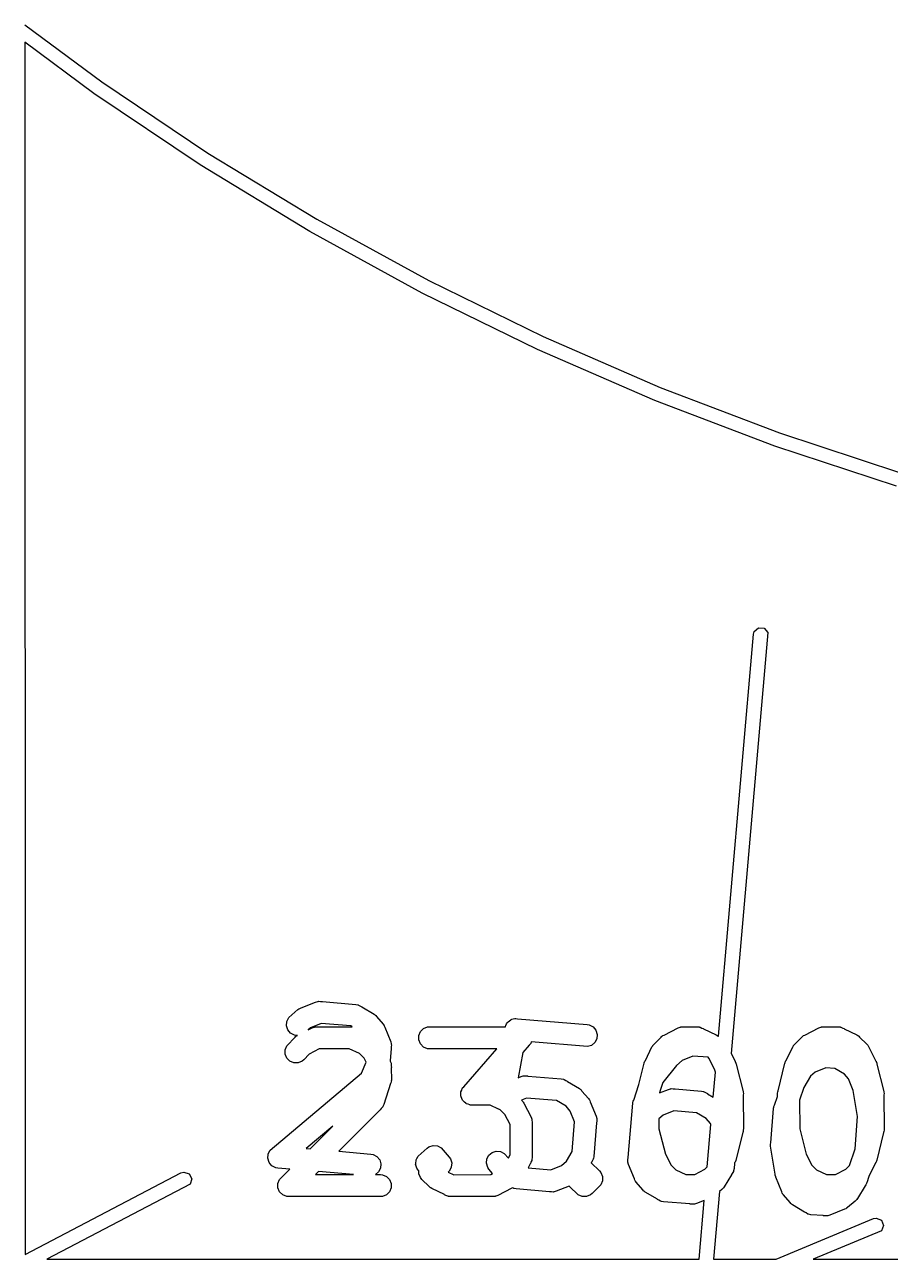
# Model space of a CAD drawing. Extents: x 87 to 387, y -217 to -84.
# Drawn here: x 225.37 to 231.23, y -182.05 to -173.7 of the extents above; entities that cross this region are included whole.
import ezdxf

# ---------------------------------------------------------------- set-up
doc = ezdxf.new("R2010")
doc.units = 0
doc.layers.add('BLACK', color=7, linetype='CONTINUOUS')

msp = doc.modelspace()

# ---------------------------------------------------------------- linework, layer by layer
at = {"layer": 'BLACK', "linetype": 'CONTINUOUS'}
for p, q in [((225.371226, -173.698385), (225.894081, -174.085584)), ((225.839246, -174.163268), (225.371266, -173.816706)), ((225.371266, -173.816706), (225.374029, -182.02207)), ((225.894081, -174.085584), (226.610229, -174.567053)), ((226.558986, -174.647152), (225.839246, -174.163268)), ((226.610229, -174.567053), (227.347549, -175.015427)), ((227.300005, -175.097775), (226.558986, -174.647152)), ((227.347549, -175.015427), (228.104512, -175.429777)), ((228.060766, -175.514205), (227.300005, -175.097775)), ((228.104512, -175.429777), (228.87955, -175.809246)), ((228.839691, -175.895577), (228.060766, -175.514205)), ((228.87955, -175.809246), (229.671056, -176.153045)), ((229.635168, -176.241101), (228.839691, -175.895577)), ((229.671056, -176.153045), (230.47739, -176.460463)), ((230.445547, -176.550061), (229.635168, -176.241101)), ((230.47739, -176.460463), (231.29688, -176.730863)), ((231.269148, -176.821817), (230.445547, -176.550061)), ((230.306895, -177.804752), (230.336211, -177.780153)), ((230.336211, -177.780153), (230.374333, -177.783489)), ((230.374333, -177.783489), (230.398932, -177.812804)), ((230.065532, -180.543174), (230.301436, -177.823481)), ((230.398932, -177.812804), (230.151849, -180.661374)), ((230.301436, -177.823481), (230.306895, -177.804752)), ((227.339686, -180.312552), (227.353823, -180.308514)), ((227.353823, -180.308514), (227.356518, -180.308558)), ((227.356518, -180.308558), (227.359088, -180.307748)), ((227.359088, -180.307748), (227.372113, -180.308812)), ((227.372113, -180.308812), (227.383083, -180.308992)), ((227.383083, -180.308992), (227.385122, -180.309876)), ((227.158147, -180.417783), (227.220018, -180.363986)), ((227.220018, -180.363986), (227.226157, -180.359785)), ((227.226157, -180.359785), (227.227582, -180.358407)), ((227.227582, -180.358407), (227.229051, -180.357806)), ((227.229051, -180.357806), (227.232153, -180.355684)), ((227.232153, -180.355684), (227.241253, -180.352814)), ((227.241253, -180.352814), (227.339686, -180.312552)), ((227.385122, -180.309876), (227.610979, -180.328339)), ((227.610979, -180.328339), (227.62543, -180.33105)), ((227.62543, -180.33105), (227.627821, -180.332294)), ((227.627821, -180.332294), (227.63048, -180.332719)), ((227.63048, -180.332719), (227.642869, -180.340128)), ((227.642869, -180.340128), (227.651387, -180.344563)), ((227.651387, -180.344563), (227.652498, -180.345887)), ((227.652498, -180.345887), (227.734428, -180.394888)), ((227.142085, -180.472892), (227.144635, -180.443741)), ((227.150884, -180.500801), (227.142085, -180.472892)), ((227.144635, -180.443741), (227.158147, -180.417783)), ((227.376234, -180.458285), (227.304662, -180.487561)), ((227.578299, -180.474803), (227.376234, -180.458285)), ((227.586686, -180.479819), (227.578299, -180.474803)), ((227.734428, -180.394888), (227.740356, -180.399386)), ((227.740356, -180.399386), (227.742113, -180.400301)), ((227.742113, -180.400301), (227.743182, -180.401531)), ((227.743182, -180.401531), (227.746141, -180.403776)), ((227.746141, -180.403776), (227.751181, -180.41073)), ((227.751181, -180.41073), (227.795909, -180.462171)), ((227.795909, -180.462171), (227.80011, -180.468312)), ((227.80011, -180.468312), (227.801487, -180.469735)), ((227.801487, -180.469735), (227.802087, -180.471203)), ((227.802087, -180.471203), (227.80421, -180.474306)), ((227.80421, -180.474306), (227.807078, -180.483405)), ((228.623508, -180.477525), (228.62437, -180.475869)), ((228.62437, -180.475869), (228.625954, -180.470464)), ((228.625954, -180.470464), (228.631958, -180.461292)), ((228.631958, -180.461292), (228.637021, -180.451567)), ((228.637021, -180.451567), (228.639914, -180.449139)), ((228.639914, -180.449139), (228.641982, -180.445981)), ((228.641982, -180.445981), (228.651039, -180.439804)), ((228.651039, -180.439804), (228.659438, -180.432758)), ((228.659438, -180.432758), (228.663038, -180.431622)), ((228.663038, -180.431622), (228.666159, -180.429495)), ((228.666159, -180.429495), (228.676889, -180.427255)), ((228.676889, -180.427255), (228.687347, -180.423958)), ((228.687347, -180.423958), (228.691148, -180.424279)), ((228.691148, -180.424279), (228.694806, -180.423516)), ((228.694806, -180.423516), (228.70506, -180.425455)), ((228.70506, -180.425455), (229.176427, -180.4653)), ((229.176427, -180.4653), (229.190877, -180.468011)), ((229.190877, -180.468011), (229.216834, -180.481524)), ((227.143588, -180.608389), (227.200535, -180.549405)), ((227.169695, -180.523219), (227.150884, -180.500801)), ((227.195653, -180.536731), (227.169695, -180.523219)), ((227.215737, -180.538487), (227.195653, -180.536731)), ((227.200535, -180.549405), (227.206287, -180.544684)), ((227.206287, -180.544684), (227.207584, -180.543189)), ((227.207584, -180.543189), (227.208993, -180.542463)), ((227.208993, -180.542463), (227.211901, -180.540077)), ((227.211901, -180.540077), (227.215737, -180.538487)), ((227.304662, -180.487561), (227.288767, -180.501381)), ((227.288767, -180.501381), (227.315265, -180.487736)), ((227.315265, -180.487736), (227.328996, -180.482481)), ((227.328996, -180.482481), (227.331685, -180.482289)), ((227.331685, -180.482289), (227.334174, -180.481259)), ((227.334174, -180.481259), (227.347243, -180.481184)), ((227.347243, -180.481184), (227.358186, -180.480407)), ((227.358186, -180.480407), (227.360295, -180.48111)), ((227.360295, -180.48111), (227.586686, -180.479819)), ((227.807078, -180.483405), (227.847342, -180.581839)), ((228.037151, -180.540186), (228.04835, -180.51315)), ((228.037151, -180.56945), (228.037151, -180.540186)), ((228.04835, -180.51315), (228.069042, -180.492458)), ((228.069042, -180.492458), (228.096078, -180.481259)), ((228.096078, -180.481259), (228.62314, -180.48006)), ((228.62314, -180.48006), (228.623347, -180.479357)), ((228.623347, -180.479357), (228.623508, -180.477525)), ((229.216834, -180.481524), (229.235644, -180.503941)), ((229.235644, -180.503941), (229.244444, -180.53185)), ((229.244444, -180.53185), (229.241894, -180.561002)), ((229.629383, -180.598439), (229.676725, -180.549404)), ((229.676725, -180.549404), (229.682477, -180.544683)), ((229.682477, -180.544683), (229.683774, -180.543188)), ((229.683774, -180.543188), (229.685184, -180.542461)), ((229.685184, -180.542461), (229.68809, -180.540077)), ((229.68809, -180.540077), (229.696907, -180.536424)), ((229.696907, -180.536424), (229.791455, -180.487735)), ((229.791455, -180.487735), (229.805186, -180.48248)), ((229.805186, -180.48248), (229.807875, -180.482288)), ((229.807875, -180.482288), (229.810364, -180.481258)), ((229.810364, -180.481258), (229.825105, -180.481064)), ((229.825105, -180.481064), (229.834376, -180.480406)), ((229.834376, -180.480406), (229.835926, -180.480922)), ((229.835926, -180.480922), (229.920234, -180.479817)), ((229.920234, -180.479817), (229.934866, -180.481258)), ((229.934866, -180.481258), (229.937355, -180.482289)), ((229.937355, -180.482289), (229.940043, -180.48248)), ((229.940043, -180.48248), (229.953036, -180.488784)), ((229.953036, -180.488784), (229.961902, -180.492457)), ((229.961902, -180.492457), (229.963124, -180.493679)), ((229.963124, -180.493679), (230.049013, -180.535354)), ((230.049013, -180.535354), (230.055312, -180.539318)), ((230.055312, -180.539318), (230.05714, -180.540076)), ((230.05714, -180.540076), (230.05831, -180.541206)), ((230.05831, -180.541206), (230.060838, -180.542797)), ((230.060838, -180.542797), (230.065532, -180.543174)), ((230.581764, -180.598438), (230.629106, -180.549403)), ((230.629106, -180.549403), (230.634855, -180.544684)), ((230.634855, -180.544684), (230.636155, -180.543186)), ((230.636155, -180.543186), (230.637568, -180.542458)), ((230.637568, -180.542458), (230.640471, -180.540076)), ((230.640471, -180.540076), (230.649281, -180.536426)), ((230.649281, -180.536426), (230.743836, -180.487735)), ((230.743836, -180.487735), (230.757567, -180.48248)), ((230.757567, -180.48248), (230.760256, -180.482288)), ((230.760256, -180.482288), (230.762745, -180.481258)), ((230.762745, -180.481258), (230.777486, -180.481064)), ((230.777486, -180.481064), (230.786757, -180.480406)), ((230.786757, -180.480406), (230.788307, -180.480922)), ((230.788307, -180.480922), (230.872615, -180.479817)), ((230.872615, -180.479817), (230.887247, -180.481258)), ((230.887247, -180.481258), (230.889736, -180.482289)), ((230.889736, -180.482289), (230.892424, -180.48248)), ((230.892424, -180.48248), (230.905417, -180.488784)), ((230.905417, -180.488784), (230.914283, -180.492457)), ((230.914283, -180.492457), (230.915505, -180.493679)), ((230.915505, -180.493679), (231.001394, -180.535354)), ((231.001394, -180.535354), (231.007693, -180.539318)), ((231.007693, -180.539318), (231.009521, -180.540076)), ((231.009521, -180.540076), (231.010691, -180.541206)), ((231.010691, -180.541206), (231.013837, -180.543186)), ((231.013837, -180.543186), (231.019469, -180.54968)), ((231.019469, -180.54968), (231.068505, -180.597022)), ((227.132389, -180.635425), (227.143588, -180.608389)), ((227.132389, -180.664688), (227.132389, -180.635425)), ((227.364377, -180.629729), (227.295625, -180.665134)), ((227.567113, -180.628573), (227.364377, -180.629729)), ((227.635735, -180.66187), (227.567113, -180.628573)), ((227.850252, -180.626734), (227.844007, -180.710818)), ((227.847342, -180.581839), (227.85138, -180.595976)), ((227.850902, -180.625236), (227.850252, -180.626734)), ((227.851053, -180.615945), (227.850902, -180.625236)), ((227.852146, -180.601241), (227.851053, -180.615945)), ((227.85138, -180.595976), (227.851335, -180.598671)), ((227.851335, -180.598671), (227.852146, -180.601241)), ((228.04835, -180.596486), (228.037151, -180.56945)), ((228.069042, -180.617178), (228.04835, -180.596486)), ((228.096078, -180.628377), (228.069042, -180.617178)), ((228.11071, -180.629818), (228.096078, -180.628377)), ((228.565982, -180.628782), (228.11071, -180.629818)), ((228.342197, -180.885969), (228.565982, -180.628782)), ((228.783985, -180.604618), (228.741552, -180.653383)), ((228.792118, -180.596486), (228.783985, -180.604618)), ((228.793077, -180.594169), (228.792118, -180.596486)), ((228.794752, -180.592245), (228.793077, -180.594169)), ((228.798064, -180.582448), (228.794752, -180.592245)), ((229.178055, -180.614569), (228.798064, -180.582448)), ((229.205964, -180.605769), (229.178055, -180.614569)), ((229.228381, -180.58696), (229.205964, -180.605769)), ((229.241894, -180.561002), (229.228381, -180.58696)), ((229.57079, -180.707746), (229.615057, -180.616515)), ((229.615057, -180.616515), (229.619021, -180.610215)), ((229.619021, -180.610215), (229.619779, -180.608388)), ((229.619779, -180.608388), (229.620909, -180.607217)), ((229.620909, -180.607217), (229.622889, -180.604072)), ((229.622889, -180.604072), (229.629383, -180.598439)), ((230.523171, -180.707745), (230.567438, -180.616514)), ((230.567438, -180.616514), (230.571402, -180.610214)), ((230.571402, -180.610214), (230.57216, -180.608387)), ((230.57216, -180.608387), (230.57329, -180.607216)), ((230.57329, -180.607216), (230.57527, -180.604071)), ((230.57527, -180.604071), (230.581764, -180.598438)), ((231.068505, -180.597022), (231.073223, -180.602771)), ((231.073223, -180.602771), (231.074722, -180.604071)), ((231.074722, -180.604071), (231.075449, -180.605484)), ((231.075449, -180.605484), (231.077832, -180.608387)), ((231.077832, -180.608387), (231.081481, -180.617197)), ((231.081481, -180.617197), (231.130173, -180.711752)), ((227.143587, -180.691724), (227.132389, -180.664688)), ((227.16428, -180.712417), (227.143587, -180.691724)), ((227.191316, -180.723616), (227.16428, -180.712417)), ((227.220579, -180.723616), (227.191316, -180.723616)), ((227.247615, -180.712418), (227.220579, -180.723616)), ((227.25898, -180.703091), (227.247615, -180.712418)), ((227.295625, -180.665134), (227.25898, -180.703091)), ((227.667062, -180.692114), (227.635735, -180.66187)), ((227.64956, -180.794787), (227.681303, -180.719768)), ((227.681303, -180.719768), (227.667062, -180.692114)), ((227.844007, -180.710818), (227.843999, -180.710859)), ((227.843999, -180.710859), (227.844459, -180.711753)), ((227.844459, -180.711753), (227.849714, -180.725484)), ((227.849714, -180.725484), (227.849905, -180.728173)), ((228.741552, -180.653383), (228.709662, -180.824727)), ((229.561759, -180.727104), (229.562144, -180.726024)), ((229.562144, -180.726024), (229.562183, -180.725485)), ((229.562183, -180.725485), (229.562768, -180.724277)), ((229.562768, -180.724277), (229.566706, -180.713258)), ((229.566706, -180.713258), (229.57079, -180.707746)), ((229.818867, -180.70753), (229.780032, -180.741297)), ((229.890481, -180.678236), (229.818867, -180.70753)), ((229.994702, -180.686617), (229.890481, -180.678236)), ((230.000395, -180.692113), (229.994702, -180.686617)), ((230.038749, -180.766594), (230.000395, -180.692113)), ((230.151849, -180.661374), (230.177792, -180.711752)), ((230.177792, -180.711752), (230.178201, -180.712821)), ((230.178201, -180.712821), (230.178524, -180.713257)), ((230.178524, -180.713257), (230.178843, -180.7145)), ((230.178843, -180.7145), (230.183047, -180.725483)), ((230.183047, -180.725483), (230.183572, -180.73288)), ((230.51414, -180.727103), (230.514525, -180.726023)), ((230.514525, -180.726023), (230.514564, -180.725484)), ((230.514564, -180.725484), (230.515149, -180.724276)), ((230.515149, -180.724276), (230.519087, -180.713257)), ((230.519087, -180.713257), (230.523171, -180.707745)), ((231.130173, -180.711752), (231.130582, -180.712821)), ((231.130582, -180.712821), (231.130905, -180.713257)), ((231.130905, -180.713257), (231.131224, -180.7145)), ((231.131224, -180.7145), (231.135428, -180.725483)), ((231.135428, -180.725483), (231.135953, -180.73288)), ((227.032182, -181.314673), (227.64956, -180.794787)), ((227.849905, -180.728173), (227.850936, -180.730662)), ((227.850936, -180.730662), (227.851129, -180.745403)), ((227.851129, -180.745403), (227.851788, -180.754674)), ((227.851788, -180.754674), (227.851271, -180.756224)), ((227.851271, -180.756224), (227.852377, -180.840533)), ((229.527102, -180.869865), (229.561759, -180.727104)), ((229.780032, -180.741297), (229.687963, -180.858097)), ((230.029727, -180.955958), (230.044286, -180.788116)), ((230.044286, -180.788116), (230.038749, -180.766594)), ((230.183572, -180.73288), (230.23109, -180.91758)), ((230.468899, -180.913468), (230.51414, -180.727103)), ((230.720186, -180.786386), (230.687324, -180.814959)), ((230.791997, -180.757012), (230.720186, -180.786386)), ((230.851999, -180.761469), (230.791997, -180.757012)), ((230.916968, -180.800326), (230.851999, -180.761469)), ((230.945542, -180.833189), (230.916968, -180.800326)), ((231.135953, -180.73288), (231.183471, -180.917579)), ((227.847058, -180.864525), (227.800909, -181.007107)), ((227.850936, -180.855165), (227.847058, -180.864525)), ((227.851306, -180.851401), (227.850936, -180.855165)), ((227.851788, -180.849914), (227.851306, -180.851401)), ((227.852377, -180.840533), (227.851647, -180.847939)), ((227.851647, -180.847939), (227.851788, -180.849914)), ((228.333105, -180.896418), (228.334065, -180.894102)), ((228.334065, -180.894102), (228.342197, -180.885969)), ((228.709662, -180.824727), (228.729618, -180.816565)), ((228.729618, -180.816565), (228.743755, -180.812527)), ((228.743755, -180.812527), (228.74645, -180.812571)), ((228.74645, -180.812571), (228.74902, -180.811761)), ((228.74902, -180.811761), (228.762045, -180.812825)), ((228.762045, -180.812825), (228.773015, -180.813005)), ((228.773015, -180.813005), (228.775054, -180.813889)), ((228.775054, -180.813889), (229.000911, -180.832352)), ((229.000911, -180.832352), (229.015362, -180.835063)), ((229.015362, -180.835063), (229.017753, -180.836307)), ((229.017753, -180.836307), (229.020412, -180.836732)), ((229.020412, -180.836732), (229.032798, -180.84414)), ((229.032798, -180.84414), (229.041319, -180.848576)), ((229.041319, -180.848576), (229.042431, -180.849901)), ((229.042431, -180.849901), (229.124359, -180.898902)), ((229.491305, -180.975961), (229.527102, -180.869865)), ((229.687963, -180.858097), (229.67003, -180.911243)), ((230.641675, -180.891283), (230.613152, -180.975815)), ((230.687324, -180.814959), (230.641675, -180.891283)), ((230.97726, -180.910728), (230.945542, -180.833189)), ((228.322056, -180.926064), (228.322866, -180.923668)), ((228.322866, -180.938217), (228.322056, -180.926064)), ((228.322866, -180.921138), (228.327529, -180.90988)), ((228.322866, -180.923668), (228.322866, -180.921138)), ((228.322866, -180.950402), (228.322866, -180.938217)), ((228.323833, -180.952738), (228.322866, -180.950402)), ((228.324002, -180.955262), (228.323833, -180.952738)), ((228.329404, -180.966187), (228.324002, -180.955262)), ((228.327529, -180.90988), (228.331431, -180.898343)), ((228.334065, -180.977438), (228.329404, -180.966187)), ((228.331431, -180.898343), (228.333105, -180.896418)), ((228.335851, -180.979224), (228.334065, -180.977438)), ((228.766166, -180.962298), (228.73299, -180.975868)), ((228.73299, -180.975868), (228.735172, -180.977975)), ((228.968231, -180.978816), (228.766166, -180.962298)), ((229.124359, -180.898902), (229.130283, -180.903397)), ((229.130283, -180.903397), (229.132043, -180.904313)), ((229.132043, -180.904313), (229.133113, -180.905544)), ((229.133113, -180.905544), (229.136072, -180.907789)), ((229.136072, -180.907789), (229.141115, -180.914746)), ((229.141115, -180.914746), (229.18584, -180.966184)), ((229.18584, -180.966184), (229.19004, -180.972323)), ((229.19004, -180.972323), (229.191419, -180.973748)), ((229.191419, -180.973748), (229.192019, -180.975217)), ((229.192019, -180.975217), (229.194142, -180.978319)), ((229.487474, -180.983321), (229.491305, -180.975961)), ((229.665908, -180.928224), (229.725813, -180.903722)), ((229.67003, -180.911243), (229.665908, -180.928224)), ((229.725813, -180.903722), (229.73995, -180.899684)), ((229.73995, -180.899684), (229.742645, -180.899728)), ((229.742645, -180.899728), (229.745215, -180.898918)), ((229.745215, -180.898918), (229.758511, -180.899987)), ((229.758511, -180.899987), (229.76921, -180.900162)), ((229.76921, -180.900162), (229.771151, -180.901003)), ((229.771151, -180.901003), (229.949668, -180.915359)), ((229.949668, -180.915359), (229.964119, -180.91807)), ((229.964119, -180.91807), (229.96651, -180.919314)), ((229.96651, -180.919314), (229.969169, -180.919739)), ((229.969169, -180.919739), (229.981555, -180.927147)), ((229.981555, -180.927147), (229.990076, -180.931583)), ((229.990076, -180.931583), (229.991188, -180.932908)), ((229.991188, -180.932908), (230.029727, -180.955958)), ((230.23109, -180.91758), (230.231465, -180.920116)), ((230.231465, -180.920116), (230.231888, -180.921138)), ((230.231888, -180.921138), (230.231898, -180.923052)), ((230.231898, -180.923052), (230.23324, -180.932124)), ((230.23324, -180.932124), (230.231998, -180.940469)), ((230.231998, -180.940469), (230.233329, -181.173865)), ((230.444212, -181.01153), (230.464373, -180.951777)), ((230.464282, -180.935769), (230.464533, -180.933215)), ((230.464373, -180.951777), (230.464282, -180.935769)), ((230.464371, -180.932123), (230.464825, -180.930251)), ((230.464533, -180.933215), (230.464371, -180.932123)), ((230.464825, -180.930251), (230.465723, -180.921137)), ((230.465723, -180.921137), (230.468899, -180.913468)), ((230.613152, -180.975815), (230.614258, -181.169667)), ((231.006582, -181.087326), (230.97726, -180.910728)), ((231.183471, -180.917579), (231.183846, -180.920115)), ((231.183846, -180.920115), (231.184269, -180.921137)), ((231.184269, -180.921137), (231.184279, -180.923051)), ((231.184279, -180.923051), (231.185621, -180.932123)), ((231.185621, -180.932123), (231.184379, -180.940468)), ((231.184379, -180.940468), (231.18571, -181.173864)), ((227.773464, -181.043778), (227.495648, -181.322567)), ((227.775741, -181.04264), (227.773464, -181.043778)), ((227.783412, -181.033795), (227.775741, -181.04264)), ((227.792119, -181.025058), (227.783412, -181.033795)), ((227.79315, -181.022567), (227.792119, -181.025058)), ((227.794915, -181.020533), (227.79315, -181.022567)), ((227.800909, -181.007107), (227.794915, -181.020533)), ((228.336974, -180.981494), (228.335851, -180.979224)), ((228.346146, -180.989519), (228.336974, -180.981494)), ((228.354757, -180.99813), (228.346146, -180.989519)), ((228.357093, -180.999098), (228.354757, -180.99813)), ((228.358998, -181.000764), (228.357093, -180.999098)), ((228.370535, -181.004665), (228.358998, -181.000764)), ((228.381793, -181.009329), (228.370535, -181.004665)), ((228.385363, -181.00968), (228.381793, -181.009329)), ((228.386719, -181.010139), (228.385363, -181.00968)), ((228.388686, -181.010007), (228.386719, -181.010139)), ((228.396425, -181.01077), (228.388686, -181.010007)), ((228.519734, -181.009641), (228.396425, -181.01077)), ((228.57775, -181.037792), (228.519734, -181.009641)), ((228.578523, -181.038298), (228.57775, -181.037792)), ((228.578964, -181.038381), (228.578523, -181.038298)), ((228.588116, -181.042822), (228.578964, -181.038381)), ((228.619443, -181.073066), (228.588116, -181.042822)), ((228.735172, -180.977975), (228.73989, -180.983724)), ((228.73989, -180.983724), (228.741389, -180.985024)), ((228.741389, -180.985024), (228.742116, -180.986437)), ((228.742116, -180.986437), (228.744499, -180.98934)), ((228.744499, -180.98934), (228.748148, -180.99815)), ((228.748148, -180.99815), (228.79684, -181.092705)), ((229.033691, -181.017967), (228.968231, -180.978816)), ((229.062265, -181.050828), (229.033691, -181.017967)), ((229.09154, -181.1224), (229.062265, -181.050828)), ((229.194142, -180.978319), (229.197011, -180.987419)), ((229.197011, -180.987419), (229.237274, -181.085853)), ((229.453916, -181.365785), (229.484763, -180.997772)), ((229.484763, -180.997772), (229.485235, -180.995251)), ((229.485169, -180.994148), (229.485785, -180.992319)), ((229.485235, -180.995251), (229.485169, -180.994148)), ((229.485785, -180.992319), (229.487474, -180.983321)), ((229.762403, -181.049438), (229.690789, -181.078731)), ((229.917077, -181.061876), (229.762403, -181.049438)), ((230.418654, -181.265961), (230.43767, -181.033341)), ((230.43767, -181.033341), (230.438142, -181.03082)), ((230.438076, -181.029717), (230.438692, -181.027888)), ((230.438142, -181.03082), (230.438076, -181.029717)), ((230.438692, -181.027888), (230.440381, -181.01889)), ((230.440381, -181.01889), (230.444212, -181.01153)), ((228.654846, -181.141817), (228.619443, -181.073066)), ((228.656002, -181.344554), (228.654846, -181.141817)), ((228.79684, -181.092705), (228.802095, -181.106436)), ((228.802095, -181.106436), (228.802286, -181.109125)), ((228.802286, -181.109125), (228.803317, -181.111614)), ((228.803317, -181.111614), (228.803391, -181.124683)), ((228.803391, -181.124683), (228.804169, -181.135626)), ((228.804169, -181.135626), (228.803465, -181.137735)), ((228.803465, -181.137735), (228.804758, -181.364342)), ((229.075022, -181.324468), (229.09154, -181.1224)), ((229.239949, -181.131291), (229.221487, -181.357146)), ((229.237274, -181.085853), (229.241312, -181.099991)), ((229.240834, -181.129251), (229.239949, -181.131291)), ((229.241013, -181.11828), (229.240834, -181.129251)), ((229.242078, -181.105255), (229.241013, -181.11828)), ((229.241312, -181.099991), (229.241267, -181.102686)), ((229.241267, -181.102686), (229.242078, -181.105255)), ((229.690789, -181.078731), (229.661503, -181.104194)), ((229.661503, -181.104194), (229.661877, -181.169667)), ((229.982448, -181.100974), (229.917077, -181.061876)), ((230.011022, -181.133835), (229.982448, -181.100974)), ((229.988727, -181.428638), (230.013725, -181.140444)), ((230.013725, -181.140444), (230.011022, -181.133835)), ((230.988684, -181.306272), (231.006582, -181.087326)), ((227.454923, -181.152936), (227.275732, -181.303831)), ((227.302301, -181.306094), (227.454923, -181.152936)), ((229.661877, -181.169667), (229.70648, -181.343039)), ((230.228711, -181.196165), (230.183471, -181.382531)), ((230.231888, -181.188497), (230.228711, -181.196165)), ((230.232785, -181.179382), (230.231888, -181.188497)), ((230.23324, -181.177511), (230.232785, -181.179382)), ((230.233329, -181.173865), (230.233077, -181.176418)), ((230.233077, -181.176418), (230.23324, -181.177511)), ((230.614258, -181.169667), (230.658861, -181.343039)), ((231.181092, -181.196163), (231.135852, -181.382531)), ((231.184269, -181.188496), (231.181092, -181.196163)), ((231.185166, -181.179381), (231.184269, -181.188496)), ((231.185621, -181.17751), (231.185166, -181.179381)), ((231.18571, -181.173864), (231.185458, -181.176417)), ((231.185458, -181.176417), (231.185621, -181.17751)), ((227.275732, -181.303831), (227.302301, -181.306094)), ((228.032225, -181.354647), (228.094069, -181.300874)), ((228.094069, -181.300874), (228.106204, -181.292572)), ((228.106204, -181.292572), (228.134113, -181.283773)), ((228.134113, -181.283773), (228.134114, -181.283773)), ((228.134114, -181.283773), (228.163265, -181.286323)), ((228.163265, -181.286323), (228.189223, -181.299836)), ((228.189223, -181.299836), (228.243019, -181.361706)), ((230.416689, -181.27417), (230.418654, -181.265961)), ((230.417234, -181.283325), (230.416689, -181.27417)), ((230.417079, -181.285232), (230.417234, -181.283325)), ((230.417411, -181.286285), (230.417079, -181.285232)), ((230.417564, -181.288847), (230.417411, -181.286285)), ((230.448803, -181.476984), (230.417564, -181.288847)), ((230.950773, -181.418627), (230.988684, -181.306272)), ((227.01579, -181.37006), (227.018048, -181.344242)), ((227.024589, -181.397969), (227.01579, -181.37006)), ((227.018048, -181.344242), (227.01834, -181.340907)), ((227.01834, -181.340907), (227.031853, -181.31495)), ((227.031853, -181.31495), (227.032182, -181.314673)), ((227.495648, -181.322567), (227.713573, -181.341135)), ((227.713573, -181.341135), (227.728024, -181.343846)), ((227.728024, -181.343846), (227.753981, -181.357359)), ((227.753981, -181.357359), (227.772791, -181.379776)), ((227.772791, -181.379776), (227.781591, -181.407685)), ((228.016377, -181.407019), (228.018685, -181.380628)), ((228.018685, -181.380628), (228.023449, -181.371476)), ((228.023449, -181.371476), (228.032197, -181.354671)), ((228.032197, -181.354671), (228.032225, -181.354647)), ((228.243019, -181.361706), (228.251316, -181.373835)), ((228.251316, -181.373835), (228.25132, -181.37384)), ((228.25132, -181.37384), (228.260023, -181.401444)), ((228.494664, -181.403844), (228.497214, -181.374693)), ((228.497214, -181.374693), (228.510727, -181.348735)), ((228.510727, -181.348735), (228.533144, -181.329925)), ((228.533144, -181.329925), (228.561054, -181.321126)), ((228.561054, -181.321126), (228.590205, -181.323676)), ((228.590205, -181.323676), (228.616163, -181.337189)), ((228.616163, -181.337189), (228.644026, -181.369234)), ((228.644026, -181.369234), (228.656002, -181.344554)), ((228.802095, -181.384152), (228.795787, -181.39715)), ((228.802286, -181.381462), (228.802095, -181.384152)), ((228.803317, -181.378974), (228.802286, -181.381462)), ((228.804758, -181.364342), (228.803317, -181.378974)), ((229.003011, -181.418499), (229.035872, -181.389926)), ((229.035872, -181.389926), (229.075022, -181.324468)), ((229.209697, -181.389035), (229.205263, -181.397554)), ((229.217107, -181.376647), (229.209697, -181.389035)), ((229.217531, -181.373988), (229.217107, -181.376647)), ((229.218776, -181.371597), (229.217531, -181.373988)), ((229.221487, -181.357146), (229.218776, -181.371597)), ((229.451721, -181.391976), (229.452779, -181.37935)), ((229.452531, -181.394544), (229.451721, -181.391976)), ((229.452487, -181.39724), (229.452531, -181.394544)), ((229.452779, -181.37935), (229.452965, -181.36798)), ((229.452965, -181.36798), (229.453916, -181.365785)), ((229.70648, -181.343039), (229.744834, -181.41752)), ((230.182459, -181.385361), (230.178524, -181.396377)), ((230.183047, -181.384151), (230.182459, -181.385361)), ((230.183085, -181.38361), (230.183047, -181.384151)), ((230.183471, -181.382531), (230.183085, -181.38361)), ((230.658861, -181.343039), (230.697215, -181.41752)), ((231.13484, -181.385361), (231.130905, -181.396377)), ((231.135428, -181.384151), (231.13484, -181.385361)), ((231.135466, -181.38361), (231.135428, -181.384151)), ((231.135852, -181.382531), (231.135466, -181.38361)), ((225.374029, -182.02207), (226.428413, -181.46923)), ((226.428413, -181.46923), (226.447143, -181.46377)), ((226.447143, -181.46377), (226.48364, -181.475278)), ((226.48364, -181.475278), (226.50131, -181.509222)), ((227.031778, -181.406536), (227.024589, -181.397969)), ((227.043399, -181.420386), (227.031778, -181.406536)), ((227.069356, -181.433899), (227.043399, -181.420386)), ((227.083807, -181.43661), (227.069356, -181.433899)), ((227.165322, -181.443555), (227.083807, -181.43661)), ((227.095973, -181.513148), (227.165322, -181.443555)), ((227.358668, -181.460027), (227.337952, -181.480817)), ((227.595795, -181.48023), (227.358668, -181.460027)), ((227.765527, -181.462795), (227.745151, -181.479891)), ((227.77904, -181.436838), (227.765527, -181.462795)), ((227.781591, -181.407685), (227.77904, -181.436838)), ((228.016135, -181.40978), (228.016377, -181.407019)), ((228.024934, -181.437689), (228.016135, -181.40978)), ((228.033236, -181.449824), (228.024934, -181.437689)), ((228.037152, -181.454327), (228.033236, -181.449824)), ((228.037152, -181.474211), (228.037152, -181.454327)), ((228.048351, -181.501248), (228.037152, -181.474211)), ((228.244057, -181.456859), (228.236684, -181.463269)), ((228.236684, -181.463269), (228.273419, -181.481093)), ((228.254041, -181.437678), (228.244057, -181.456859)), ((228.257569, -181.430902), (228.254041, -181.437678)), ((228.260119, -181.401751), (228.257569, -181.430902)), ((228.260023, -181.401444), (228.260119, -181.401751)), ((228.503463, -181.431754), (228.494664, -181.403844)), ((228.511764, -181.443889), (228.503463, -181.431754)), ((228.53709, -181.473016), (228.511764, -181.443889)), ((228.523738, -181.479892), (228.53709, -181.473016)), ((228.790896, -181.407231), (228.777335, -181.435177)), ((228.777335, -181.435177), (228.931438, -181.447775)), ((228.792118, -181.40601), (228.790896, -181.407231)), ((228.795787, -181.39715), (228.792118, -181.40601)), ((228.931438, -181.447775), (229.003011, -181.418499)), ((229.203937, -181.398665), (229.203043, -181.400159)), ((229.203043, -181.400159), (229.258982, -181.454166)), ((229.205263, -181.397554), (229.203937, -181.398665)), ((229.258982, -181.454166), (229.268309, -181.465531)), ((229.268309, -181.465531), (229.279508, -181.492566)), ((229.456525, -181.411377), (229.452487, -181.39724)), ((229.496786, -181.509806), (229.456525, -181.411377)), ((229.744834, -181.41752), (229.776162, -181.447765)), ((229.776162, -181.447765), (229.844271, -181.480813)), ((229.904432, -181.480024), (229.973413, -181.444502)), ((229.973413, -181.444502), (229.988727, -181.428638)), ((230.158454, -181.472042), (230.15402, -181.480561)), ((230.165864, -181.459654), (230.158454, -181.472042)), ((230.166288, -181.456995), (230.165864, -181.459654)), ((230.167533, -181.454604), (230.166288, -181.456995)), ((230.170244, -181.440153), (230.167533, -181.454604)), ((230.173155, -181.404536), (230.170244, -181.440153)), ((230.174441, -181.401887), (230.173155, -181.404536)), ((230.178524, -181.396377), (230.174441, -181.401887)), ((230.448682, -181.484398), (230.448803, -181.476984)), ((230.697215, -181.41752), (230.728543, -181.447765)), ((230.728543, -181.447765), (230.796652, -181.480813)), ((230.856813, -181.480024), (230.925794, -181.444502)), ((230.925794, -181.444502), (230.950773, -181.418627)), ((231.126822, -181.401887), (231.082554, -181.49312)), ((231.130905, -181.396377), (231.126822, -181.401887)), ((226.489803, -181.54572), (225.52084, -182.053771)), ((226.50131, -181.509222), (226.489803, -181.54572)), ((227.084771, -181.540187), (227.09597, -181.513151)), ((227.084771, -181.569451), (227.084771, -181.540187)), ((227.09597, -181.513151), (227.095973, -181.513148)), ((227.337952, -181.480817), (227.595795, -181.48023)), ((227.745151, -181.479891), (227.777377, -181.479818)), ((227.777377, -181.479818), (227.792009, -181.481259)), ((227.792009, -181.481259), (227.819045, -181.492458)), ((227.819045, -181.492458), (227.839737, -181.51315)), ((227.839737, -181.51315), (227.850936, -181.540186)), ((227.850936, -181.540186), (227.850936, -181.56945)), ((228.057678, -181.512613), (228.048351, -181.501248)), ((228.106713, -181.559954), (228.057678, -181.512613)), ((228.112346, -181.566449), (228.106713, -181.559954)), ((228.273419, -181.481093), (228.523738, -181.479892)), ((229.055582, -181.557678), (228.967987, -181.593509)), ((229.057678, -181.560232), (229.055582, -181.557678)), ((229.116659, -181.617175), (229.057678, -181.560232)), ((229.268309, -181.548867), (229.211363, -181.607851)), ((229.279508, -181.521831), (229.268309, -181.548867)), ((229.279508, -181.492566), (229.279508, -181.492568)), ((229.279508, -181.492568), (229.279508, -181.521831)), ((229.499657, -181.518912), (229.496786, -181.509806)), ((229.50178, -181.522015), (229.499657, -181.518912)), ((229.50238, -181.523482), (229.50178, -181.522015)), ((229.503756, -181.524904), (229.50238, -181.523482)), ((229.507959, -181.531047), (229.503756, -181.524904)), ((229.552685, -181.582486), (229.507959, -181.531047)), ((229.844271, -181.480813), (229.904432, -181.480024)), ((230.152694, -181.481672), (230.103695, -181.563601)), ((230.15402, -181.480561), (230.152694, -181.481672)), ((230.451911, -181.495705), (230.448682, -181.484398)), ((230.452122, -181.496973), (230.451911, -181.495705)), ((230.452405, -181.497435), (230.452122, -181.496973)), ((230.45272, -181.498536), (230.452405, -181.497435)), ((230.492982, -181.596966), (230.45272, -181.498536)), ((230.796652, -181.480813), (230.856813, -181.480024)), ((231.057062, -181.555431), (231.005014, -181.642458)), ((231.061612, -181.550296), (231.057062, -181.555431)), ((231.066492, -181.539664), (231.061612, -181.550296)), ((231.067183, -181.53851), (231.066492, -181.539664)), ((231.067268, -181.537974), (231.067183, -181.53851)), ((231.067746, -181.536934), (231.067268, -181.537974)), ((231.082501, -181.493204), (231.067746, -181.536934)), ((231.082554, -181.49312), (231.082501, -181.493204)), ((227.09597, -181.596487), (227.084771, -181.569451)), ((227.116662, -181.617179), (227.09597, -181.596487)), ((227.143698, -181.628378), (227.116662, -181.617179)), ((227.15833, -181.629819), (227.143698, -181.628378)), ((227.792009, -181.628377), (227.15833, -181.629819)), ((227.819045, -181.617178), (227.792009, -181.628377)), ((227.839737, -181.596486), (227.819045, -181.617178)), ((227.850936, -181.56945), (227.839737, -181.596486)), ((228.115491, -181.568428), (228.112346, -181.566449)), ((228.116662, -181.569559), (228.115491, -181.568428)), ((228.118489, -181.570316), (228.116662, -181.569559)), ((228.124789, -181.574281), (228.118489, -181.570316)), ((228.210678, -181.615956), (228.124789, -181.574281)), ((228.2119, -181.617178), (228.210678, -181.615956)), ((228.220759, -181.620847), (228.2119, -181.617178)), ((228.233758, -181.627155), (228.220759, -181.620847)), ((228.236447, -181.627346), (228.233758, -181.627155)), ((228.238936, -181.628377), (228.236447, -181.627346)), ((228.253568, -181.629818), (228.238936, -181.628377)), ((228.527722, -181.628502), (228.253568, -181.629818)), ((228.529901, -181.629229), (228.527722, -181.628502)), ((228.541021, -181.628438), (228.529901, -181.629229)), ((228.553914, -181.628377), (228.541021, -181.628438)), ((228.556403, -181.627345), (228.553914, -181.628377)), ((228.559091, -181.627155), (228.556403, -181.627345)), ((228.572823, -181.6219), (228.559091, -181.627155)), ((228.667379, -181.573207), (228.572823, -181.6219)), ((228.673043, -181.570861), (228.667379, -181.573207)), ((228.677191, -181.573342), (228.673043, -181.570861)), ((228.679851, -181.573766), (228.677191, -181.573342)), ((228.682242, -181.575011), (228.679851, -181.573766)), ((228.696693, -181.577722), (228.682242, -181.575011)), ((228.922548, -181.596184), (228.696693, -181.577722)), ((228.924589, -181.597069), (228.922548, -181.596184)), ((228.935559, -181.597248), (228.924589, -181.597069)), ((228.948585, -181.598313), (228.935559, -181.597248)), ((228.951153, -181.597502), (228.948585, -181.598313)), ((228.953849, -181.597547), (228.951153, -181.597502)), ((228.967987, -181.593509), (228.953849, -181.597547)), ((229.116662, -181.617178), (229.116659, -181.617175)), ((229.143698, -181.628377), (229.116662, -181.617178)), ((229.143699, -181.628377), (229.143698, -181.628377)), ((229.172961, -181.628377), (229.143699, -181.628377)), ((229.172962, -181.628377), (229.172961, -181.628377)), ((229.199998, -181.617178), (229.172962, -181.628377)), ((229.2, -181.617176), (229.199998, -181.617178)), ((229.211363, -181.607851), (229.2, -181.617176)), ((229.557727, -181.589442), (229.552685, -181.582486)), ((229.560685, -181.591687), (229.557727, -181.589442)), ((229.561756, -181.592918), (229.560685, -181.591687)), ((229.563513, -181.593832), (229.561756, -181.592918)), ((229.56944, -181.59833), (229.563513, -181.593832)), ((229.651368, -181.647329), (229.56944, -181.59833)), ((230.070856, -181.595131), (230.031138, -182.053023)), ((230.08785, -181.580356), (230.070856, -181.595131)), ((230.094807, -181.575314), (230.08785, -181.580356)), ((230.097051, -181.572355), (230.094807, -181.575314)), ((230.098282, -181.571286), (230.097051, -181.572355)), ((230.099196, -181.569529), (230.098282, -181.571286)), ((230.103695, -181.563601), (230.099196, -181.569529)), ((230.495852, -181.606069), (230.492982, -181.596966)), ((230.497975, -181.609173), (230.495852, -181.606069)), ((230.498575, -181.610639), (230.497975, -181.609173)), ((230.499949, -181.612059), (230.498575, -181.610639)), ((230.504153, -181.618204), (230.499949, -181.612059)), ((230.54888, -181.669644), (230.504153, -181.618204)), ((231.005014, -181.642458), (231.000515, -181.648386)), ((229.65248, -181.648655), (229.651368, -181.647329)), ((229.660998, -181.653089), (229.65248, -181.648655)), ((229.673387, -181.660499), (229.660998, -181.653089)), ((229.676045, -181.660923), (229.673387, -181.660499)), ((229.678437, -181.662168), (229.676045, -181.660923)), ((229.692888, -181.664879), (229.678437, -181.662168)), ((229.871404, -181.679234), (229.692888, -181.664879)), ((229.873346, -181.680076), (229.871404, -181.679234)), ((229.884044, -181.68025), (229.873346, -181.680076)), ((229.897341, -181.68132), (229.884044, -181.68025)), ((229.89991, -181.680509), (229.897341, -181.68132)), ((229.902606, -181.680554), (229.89991, -181.680509)), ((229.916743, -181.676516), (229.902606, -181.680554)), ((229.969084, -181.655105), (229.916743, -181.676516)), ((229.934567, -182.053039), (229.969084, -181.655105)), ((230.553921, -181.676599), (230.54888, -181.669644)), ((230.556878, -181.678843), (230.553921, -181.676599)), ((230.557949, -181.680074), (230.556878, -181.678843)), ((230.559707, -181.680989), (230.557949, -181.680074)), ((230.565634, -181.685486), (230.559707, -181.680989)), ((230.647565, -181.734489), (230.565634, -181.685486)), ((230.916494, -181.715108), (230.818062, -181.755372)), ((230.925594, -181.71224), (230.916494, -181.715108)), ((230.928696, -181.710117), (230.925594, -181.71224)), ((230.930165, -181.709517), (230.928696, -181.710117)), ((230.931587, -181.708139), (230.930165, -181.709517)), ((230.937729, -181.703939), (230.931587, -181.708139)), ((230.98917, -181.659212), (230.937729, -181.703939)), ((230.996127, -181.65417), (230.98917, -181.659212)), ((230.998371, -181.651212), (230.996127, -181.65417)), ((230.999601, -181.650143), (230.998371, -181.651212)), ((231.000515, -181.648386), (230.999601, -181.650143)), ((230.45617, -182.052953), (231.113232, -181.778515)), ((230.648676, -181.735813), (230.647565, -181.734489)), ((230.657182, -181.740241), (230.648676, -181.735813)), ((230.669581, -181.747657), (230.657182, -181.740241)), ((230.672242, -181.748081), (230.669581, -181.747657)), ((230.674633, -181.749326), (230.672242, -181.748081)), ((230.689084, -181.752037), (230.674633, -181.749326)), ((230.773165, -181.758282), (230.689084, -181.752037)), ((230.774664, -181.758932), (230.773165, -181.758282)), ((230.783955, -181.759083), (230.774664, -181.758932)), ((230.79866, -181.760176), (230.783955, -181.759083)), ((230.801228, -181.759365), (230.79866, -181.760176)), ((230.803924, -181.75941), (230.801228, -181.759365)), ((230.818062, -181.755372), (230.803924, -181.75941)), ((231.113232, -181.778515), (231.132366, -181.774709)), ((231.132366, -181.774709), (231.167721, -181.789354)), ((231.167721, -181.789354), (231.182366, -181.824709)), ((231.167721, -181.860065), (230.706005, -182.052911)), ((231.182366, -181.824709), (231.167721, -181.860065)), ((225.52084, -182.053771), (229.934567, -182.053039)), ((230.031138, -182.053023), (230.45617, -182.052953)), ((230.706005, -182.052911), (231.611233, -182.052761))]:
    msp.add_line(p, q, dxfattribs=at)

doc.saveas('drawing.dxf')
